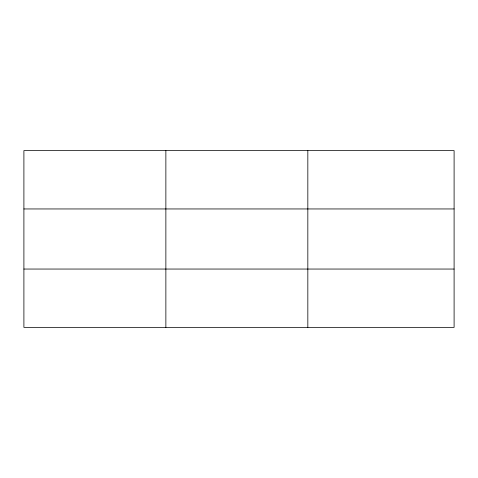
<?xml version="1.0" encoding="UTF-8"?>
<svg xmlns="http://www.w3.org/2000/svg" width="478" height="478" viewBox="0 0 478 478"><rect width="100%" height="100%" fill="white"/><g stroke="black" fill="none" stroke-linecap="round" stroke-linejoin="round"><path stroke-width="0.72" d="M165.866 150.618L165.866 327.382M307.832 150.618L307.832 327.382M454.1 208.952L454.1 150.618L23.9 150.618L23.9 327.382L454.1 327.382L454.1 208.952L23.9 208.952M23.9 269.048L454.1 269.048"/></g></svg>
